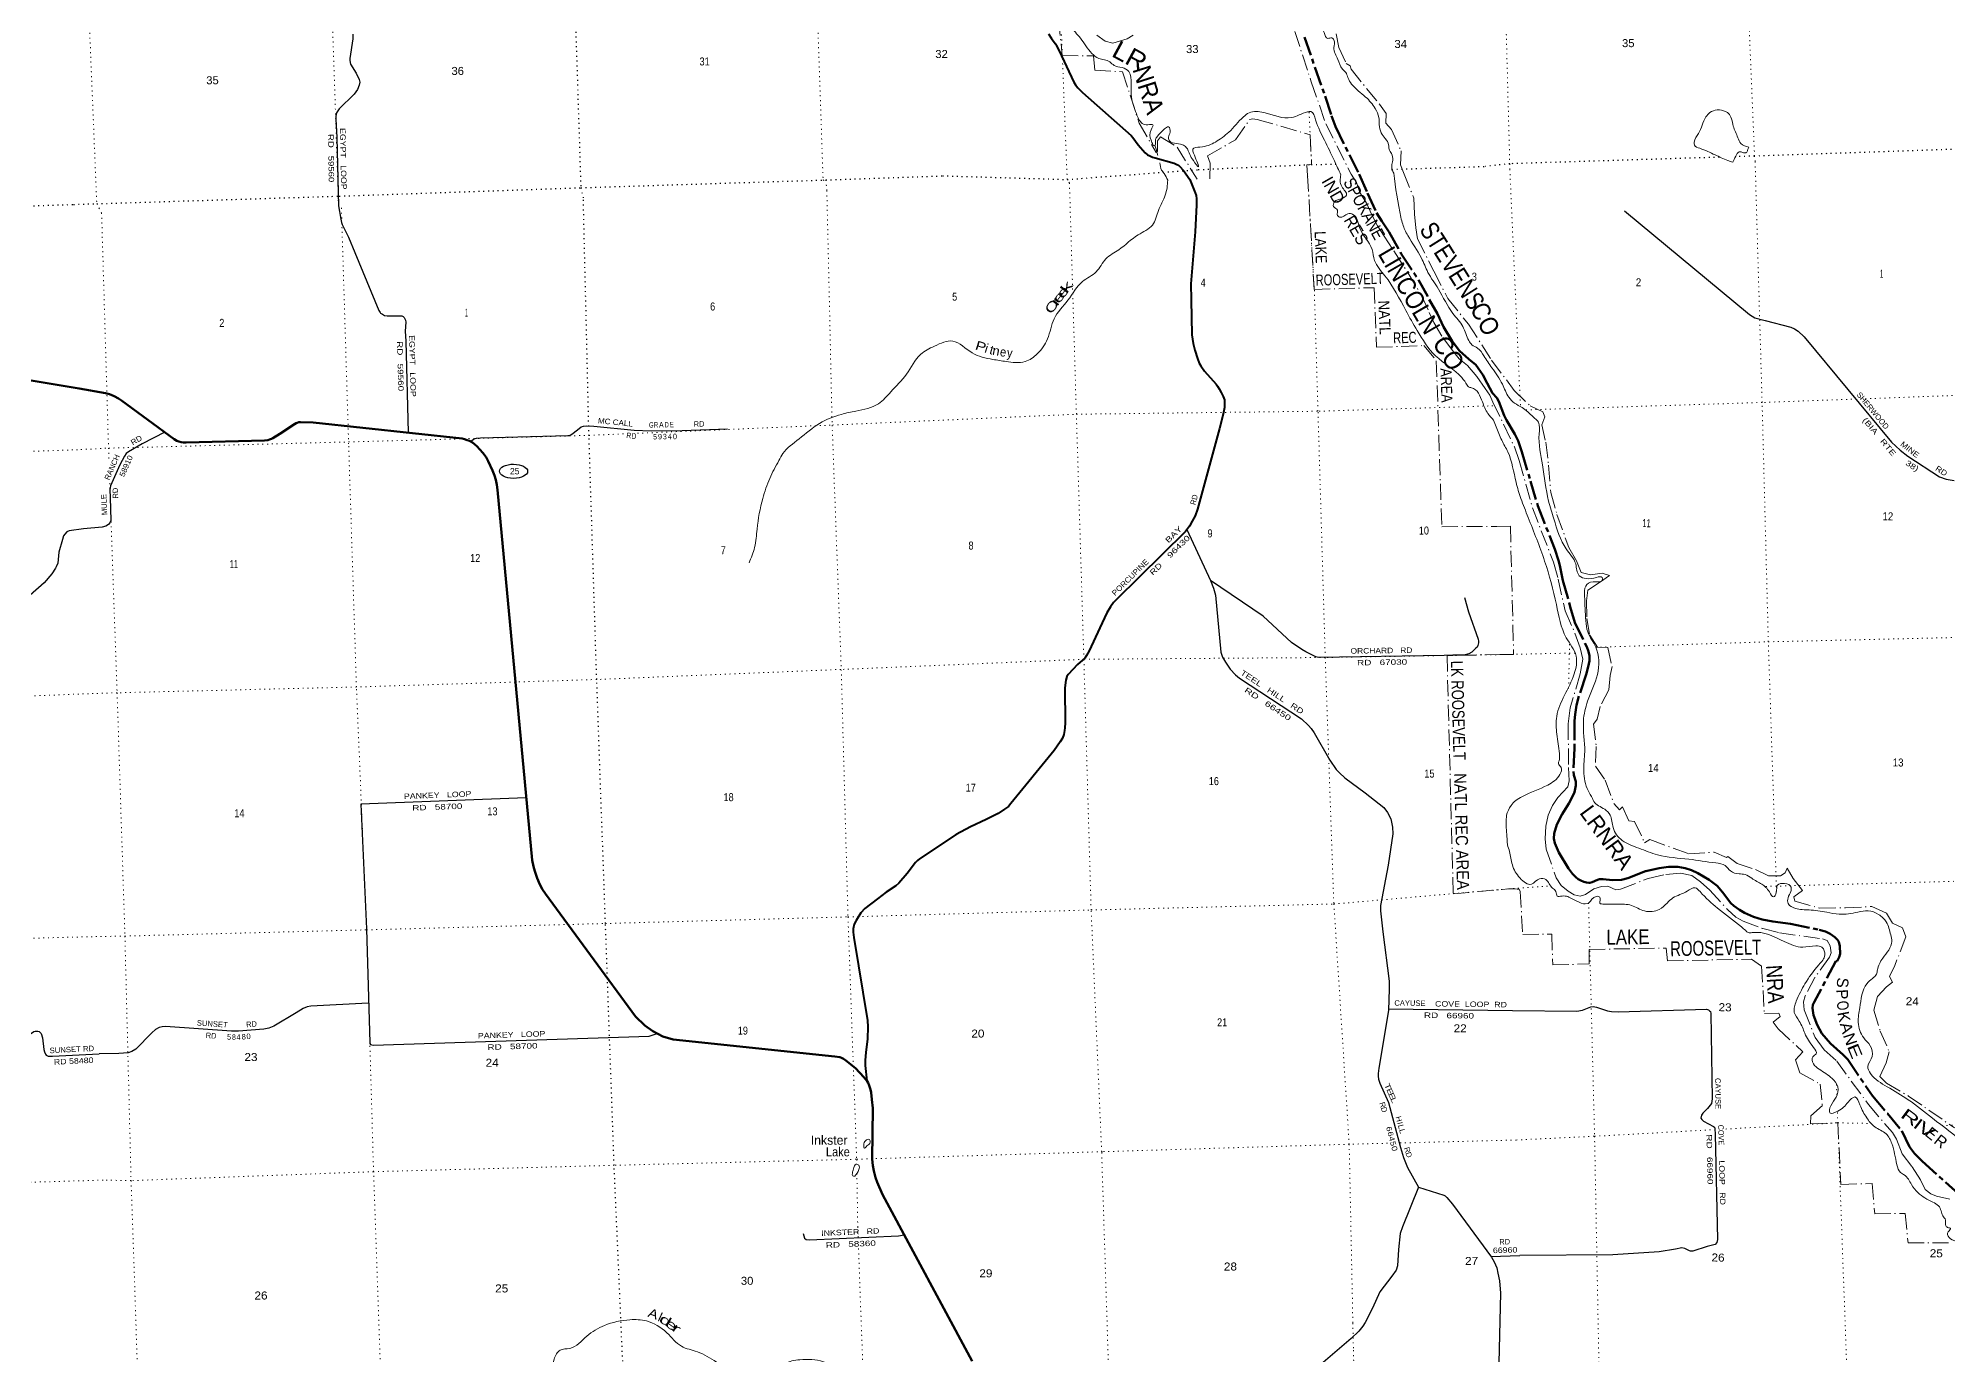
# Model space of a CAD drawing. Header units: feet. Extents: x 493183 to 745759, y 5472 to 195788.
# Drawn here: x 678688 to 720451, y 122978 to 151779 of the extents above; entities that cross this region are included whole.
import ezdxf
from ezdxf.enums import TextEntityAlignment as Align

# ---------------------------------------------------------------- set-up
doc = ezdxf.new("R2010")
doc.units = ezdxf.units.FT
doc.header["$LTSCALE"] = 70
for name, pattern in [('DOT_DASHED', [7.7, 5, -1.2, 0.3, -1.2]), ('DOTTED', [1.5, 0.3, -1.2]), ('LONG_DASH_SHORT_DASH', [9.9, 6, -1.2, 1.5, -1.2])]:
    doc.linetypes.add(name, pattern=pattern)
for name, color, linetype, lineweight in [('11', 7, 'LONG_DASH_SHORT_DASH', 60), ('17', 7, 'Continuous', 25), ('23', 7, 'Continuous', 70), ('26', 7, 'Continuous', 40), ('27', 7, 'Continuous', 13), ('29', 7, 'Continuous', 25), ('39', 7, 'Continuous', 13), ('44', 7, 'DOT_DASHED', 13), ('6', 7, 'DOTTED', 25), ('7', 7, 'DOTTED', 13)]:
    doc.layers.add(name, color=color, linetype=linetype, lineweight=lineweight)
for name, color, linetype in [('12', 7, 'Continuous'), ('30', 7, 'Continuous'), ('41', 7, 'Continuous')]:
    doc.layers.add(name, color=color, linetype=linetype)

msp = doc.modelspace()

# ---------------------------------------------------------------- linework, layer by layer
at = {"layer": '11'}
for points in [[(706378.69, 151802.24), (706833.87, 150512.51), (706971.5, 150080.29), (707056.75, 149843.85), (707574.61, 148806.87)], [(707574.61, 148806.87), (707757.85, 148389.71), (707955.74, 147956.86), (708070.57, 147777.28), (708233.77, 147536.83), (708497.47, 147063.88), (708873.21, 146493.93), (709111.41, 146060.44), (709293.01, 145752.06), (709421.56, 145464.06), (709611.49, 145147.9), (709773.61, 144939.68), (709979.04, 144761.16), (710132.27, 144637.33), (710284.81, 144414.67), (710375.62, 144230.24), (710496.5, 144017.09)], [(710496.5, 144017.09), (710586.39, 143912.04), (710630.91, 143832.79), (710747.43, 143527.69), (710798.54, 143425.98), (710982.18, 143120.17), (711054.38, 142971.52), (711137.88, 142729.73), (711322.29, 142089.58), (711485.83, 141547.6), (711854.34, 140603.86), (711936.34, 140356.75), (711965.05, 140242.57), (712027.72, 139918.07), (712194.04, 139343.7), (712295.56, 138999.99), (712556.12, 138462.26), (712594.66, 138361.71), (712614.9, 138267.25), (712611.24, 138156.65), (712586.04, 138027.85), (712539.26, 137858.27), (712383.95, 137389.2), (712329.55, 137190.41), (712297.55, 136983.8), (712289.08, 136845.82), (712290, 136240.13), (712262.78, 135741.59), (712269.09, 135659.2), (712313.35, 135519.19), (712314.58, 135429.98), (712284.35, 135289.48), (712237.59, 135173.42), (712162, 135037.03), (712014.81, 134807.15), (711901.65, 134578.62), (711839.31, 134378.67), (711835.35, 134271.32), (711853.13, 134168.67), (711940.73, 133966.91), (712157.2, 133615.88), (712245.2, 133499.97), (712316.63, 133427.02), (712368.02, 133386.47), (712424.2, 133352.87), (712488.59, 133325.84), (712547.67, 133310.6), (712597.7, 133304.44), (712621.84, 133305.53), (712670.86, 133318.44), (712789.16, 133371.43), (712834.25, 133384.57), (712916.45, 133383.65), (713119.69, 133362.07), (713317.11, 133371.14), (713450.54, 133402.98), (713848.49, 133558.6), (714140.44, 133626.47), (714340.7, 133651.08), (714542.97, 133650.17), (714707.62, 133620.79), (714843.38, 133576.36), (714982.16, 133515.56), (715232.87, 133369.24), (715407.15, 133234.12), (715525.96, 133096.28), (715703.43, 132859.35), (715771.9, 132796.43), (715896.53, 132711.66), (716007.15, 132647.74), (716204.21, 132558.01), (716390.41, 132500.17), (716621.26, 132458.51), (717013.06, 132402.99)], [(717013.06, 132402.99), (717635.25, 132275.47), (717774.01, 132235.12), (717880, 132187.24), (717983.6, 132117.83), (718041.48, 132059.14), (718067.21, 132010.14), (718091.09, 131915.17), (718096.03, 131752.42), (718077.5, 131678.35), (718031.06, 131586.87), (718000.55, 131591.22), (717526.92, 130690.53), (717500.71, 130632.53), (717489.71, 130559.19), (717514.24, 130410.04), (717594.2, 130198.9), (717695.28, 130010.04), (717885.79, 129789.25), (718165.11, 129538.94), (718260.78, 129437.62), (718802.18, 128642.14), (719131.57, 128253.6), (719445.99, 127875.57), (719609.36, 127526.51), (719721.31, 127384.18), (719886.56, 127213.21), (720685.88, 126499.33)]]:
    msp.add_lwpolyline(points, dxfattribs=at)
at = {"layer": '17'}
msp.add_ellipse((689083.04, 142305.67), major_axis=(309.24, -1), ratio=0.500121, dxfattribs=at)
at = {"layer": '23'}
for points in [[(675686.33, 147824.28), (676152.68, 146413.41), (676188.77, 146294.39), (676204.26, 146211.43), (676249.88, 145894.22), (676309.09, 145591.62), (676325.2, 145504.2), (676351.09, 145430.46), (676371.01, 145384.63), (676424.62, 145293.03), (676899.87, 144577.33), (676955.57, 144506.76), (677013.33, 144456.93), (677049.18, 144433.02), (677083.04, 144417.08), (677134.82, 144399.14), (677178.72, 144391.45), (677447.36, 144378.73), (677915.58, 144367.01), (678119.48, 144360.08), (678171.49, 144354.3), (678229.25, 144344.34), (679583.08, 144114.91)], [(679583.08, 144114.91), (680160.46, 144012.84), (680246.64, 143990.54), (680348.16, 143951.47), (680445.78, 143896.77), (680510.21, 143855.38), (681664.78, 143007.49), (681721.64, 142973.73), (681761.11, 142958.35), (681811.45, 142942.48), (681858.31, 142932.71), (681923.15, 142931.61), (683637.63, 142981.99), (683706.2, 142988.39), (683749.15, 143000.11), (683788.19, 143013.78), (683821.24, 143032.61), (683973.25, 143124.5), (684290.52, 143332.93), (684328.99, 143355.65), (684352.42, 143365.42), (684386.59, 143376.17), (684427.86, 143381.98), (684697.99, 143371.29), (687957.01, 143020.35), (688012.08, 143008.9), (688068.7, 142989.37), (688123.37, 142967.88), (688183.89, 142936.62), (688232.7, 142901.46), (688280.74, 142857.97), (688414.6, 142711.29), (688482.6, 142614.29), (688531.7, 142523.72), (688623.2, 142319.14), (688665.15, 142210.89), (688694.43, 142117.12), (688717.86, 142007.73), (688734.03, 141899.46), (689490.48, 133798.86), (689520.28, 133660.31), (689551.52, 133558.73), (689598.37, 133402.45), (689660.85, 133265.7), (689719.42, 133160.21), (689785.27, 133060.8), (691748.94, 130379.29), (691957.13, 130178.69), (692128.47, 130055.47), (692345.81, 129941.89), (692573.6, 129877.07), (696109.19, 129503.56), (696217.53, 129486.55), (696257.71, 129477.94), (696297.89, 129454.96), (696351.81, 129417.06), (696562.87, 129250.83), (696744.77, 129053.37), (696812.28, 128969.89), (696814.91, 128965.37)], [(696814.91, 128965.37), (696837.43, 128926.58), (696859.73, 128869.76), (696889.09, 128782.99), (696903.04, 128720), (696920.48, 128561.29), (696938.8, 128376.4), (696930.06, 127260.99), (696943.09, 127119.9), (696962.62, 127006.6), (696997.76, 126858.13), (697035.76, 126754.43), (697155.52, 126488.3), (699115.63, 122836.75)]]:
    msp.add_lwpolyline(points, dxfattribs=at)
at = {"layer": '26'}
for points in [[(700786.31, 151877.8), (700849.34, 151769.53), (700862.49, 151751.53), (700934.92, 151652.13), (700947.59, 151629.2), (701015.85, 151502.26), (701336.54, 150819.03), (701376.06, 150755.07), (701422.85, 150691.9), (701528.04, 150592.06), (702587.4, 149650.44), (702627.47, 149608.88), (702747.3, 149443.39), (702897.62, 149272.24), (702951.1, 149229.88), (702996.65, 149203.49), (703054.18, 149179.5), (703113.97, 149158.33), (703534.82, 149041.58), (703591.22, 149019.09), (703628.32, 148998.4), (703649.89, 148979.21), (703731.77, 148887.87), (703877.34, 148686.27)], [(703877.34, 148686.27), (703993.48, 148397.81), (704013.57, 148334.63), (704020.74, 148267.15), (704019.14, 148135.04), (703991.84, 147539.97), (703893.85, 146403.3), (703899.46, 146052.77), (703919.98, 145293.48), (703944.69, 145101.16), (703979.61, 144956.21), (704039.4, 144770.92), (704079.58, 144670.42), (704117.85, 144610.56), (704197.24, 144495.25), (704448.31, 144212.62), (704478.49, 144170.75), (704515.8, 144110.44), (704561.72, 144027.17), (704604.77, 143941.02), (704630.6, 143869.22), (704633.47, 143808.92), (704630.6, 143702.67), (704605.37, 143557.03), (704525.7, 143242.96), (704045.15, 141477.36), (703990.62, 141330.69), (703928.25, 141210.85), (703864.34, 141106.7), (703776.17, 140989.94), (702262.94, 139492.83), (702204.93, 139434.62), (702142.4, 139343.5), (702055.03, 139205.69), (701903.22, 138879.98), (701674.61, 138375.75), (701610.68, 138273.15), (701577.03, 138220.68), (701419.88, 138075.58), (701215.43, 137858.85), (701186.73, 137818.65), (701159.76, 137735.46), (701139.32, 137565.74), (701149.43, 136799.21), (701138.12, 136695.15), (701132.21, 136638.4), (701114.99, 136546.51), (701086.29, 136466.1), (701040.37, 136385.69), (700909.57, 136198.51), (699961.36, 135035.47), (699906.76, 134975.72), (699823.54, 134915.41), (699682.41, 134821.9), (699419.75, 134691.3), (699077.29, 134530.77), (698761.18, 134360.73), (697958.1, 133829.92), (697915.06, 133792.59), (697875.46, 133747.17), (697691.65, 133505.41), (697511.2, 133293.96), (697444.4, 133235.49), (697233.86, 133098.56), (697042.61, 132954.07), (696765.02, 132737.82), (696681, 132643.93), (696573.6, 132475.75), (696531.77, 132396.97), (696514.55, 132299.33), (696514.55, 132224.67), (696525.28, 132107.94), (696824.51, 130289.18), (696833.28, 130151.76), (696820.84, 129891.53), (696791.17, 129590.63), (696772.85, 129421.94), (696775.27, 129304.13), (696812.28, 128969.89)]]:
    msp.add_lwpolyline(points, dxfattribs=at)
at = {"layer": '29'}
for p, q in [((708220.99, 130544.77), (710930.39, 130508.42)), ((710457.94, 125130.65), (711093.64, 125148.57))]:
    msp.add_line(p, q, dxfattribs=at)
for points in [[(685570.36, 151866.09), (685571.3, 151768.37), (685501.92, 151331.95), (685501.92, 151288.58), (685519.53, 151211.88), (685639.86, 151015.34), (685707.23, 150873.13), (685720.92, 150818.35), (685705.97, 150750.71), (685670.73, 150658.57), (685595.31, 150553.92), (685269.47, 150230.14), (685214.49, 150142.69), (685196.24, 150074.21), (685199.67, 150010.24), (685221.37, 149603.39), (685252.84, 148114.3)], [(685252.84, 148114.3), (685307.44, 147822.13), (685321.14, 147744.53), (685335.19, 147704.19), (685475.03, 147423.35), (685612.12, 147088.08), (686140.6, 145819.07), (686165.19, 145780.27), (686176.6, 145766.57), (686215.38, 145739.18), (686258.72, 145716.35), (686320.88, 145706.19), (686637.75, 145707), (686667.07, 145693.52), (686694.43, 145669.55), (686722.79, 145610.19), (686728.66, 145567.98), (686716.28, 145372.48), (686727.56, 145151.27), (686778.68, 143155.21)], [(713378.12, 148001.59), (716116.17, 145732.98), (716232.68, 145662.84), (716457.13, 145600.97), (717016.39, 145455.62), (717098.93, 145422.54), (717176.12, 145371.04), (717310.78, 145244.87), (719222.29, 142939.4), (719406.07, 142766.34), (719579.46, 142639.21), (720272.32, 142187.04), (720416.09, 142135.4), (720589.66, 142101.21)], [(688147.22, 142963.04), (688199.64, 143004.02), (688225.16, 143016.98), (688270.79, 143028.39), (688360.32, 143037.7), (690268.6, 143084.98), (690310.22, 143088.89), (690337.6, 143102.59), (690386.44, 143137.86), (690515.2, 143241.3), (690565.72, 143276.07), (690616.89, 143293.83), (690686.63, 143301.18), (690842.93, 143294.69), (691720.99, 143206.96), (692091.81, 143190.54), (692772.88, 143198.74), (693765.76, 143231.58)], [(681460.3, 143157.66), (680959.21, 142908.19), (680660.59, 142732.62), (680612.65, 142691.75), (680572.09, 142634.07), (680469.53, 142446.63), (680265.91, 141984.12), (680254.46, 141897.91), (680259.47, 141732.57), (680277, 141229.02), (680251.96, 141176.41), (680231.92, 141148.86), (680206.59, 141125.83), (680170.09, 141103), (680088.02, 141079.43), (679676.03, 141044.47)], [(679676.03, 141044.47), (679364.12, 140999.44), (679315.35, 140977.92), (679269.72, 140932.27), (679242.35, 140891.18), (679215.79, 140810.69), (679140.42, 140536.87), (679114.6, 140293.13), (679080.44, 140217.03), (679068.98, 140183.56), (678986.86, 140060.3), (678815.3, 139868.45), (677648.01, 138836.65)], [(703806.24, 141029.76), (704326.29, 139916.62), (704394.65, 139750.5), (704434.75, 139596.84), (704555.06, 138347.19), (704586.27, 138239.35), (704653.03, 138129.86), (704755.09, 137979.12), (704875.49, 137854.83), (704960.4, 137782.81), (706315.13, 136891.39), (706470.58, 136746.47), (706529.89, 136680.26), (706592.91, 136581.31), (706935.93, 135986.76), (707077.39, 135785.44), (707145.83, 135707.83), (707261.96, 135599.2), (707709.77, 135268.64), (708114.93, 134949.23), (708199.77, 134842.69), (708268.21, 134705.72), (708309.27, 134523.11), (708314.2, 134373.72), (708213.33, 133687.03), (708040.09, 132806.51), (708041, 132692.78), (708098.27, 132232.98), (708230.68, 131154.72), (708236.28, 130987.19), (708215.56, 130512.16), (708005.17, 129249.32), (707994.46, 129129.07), (707994.46, 129074.29), (708003.59, 129005.81), (708031.11, 128919.71), (708216.73, 128494.89), (708477.99, 127516.05), (708547.86, 127292.08), (708637.78, 127072.36), (708877.95, 126646.91)], [(709883.65, 139543.48), (709969.78, 139229.26), (710177.6, 138633.79), (710189.01, 138588.61), (710186.73, 138554.37), (710182.17, 138524.69), (710174.35, 138493.19), (710156.82, 138458.12), (710124.26, 138425.55), (710044.13, 138350.39), (709974, 138310.31), (709866.32, 138282.75), (709625.9, 138280.24), (709436.81, 138272.73), (706689.52, 138235.15), (706626.91, 138247.68), (706496.68, 138312.82), (706414.04, 138355.41), (706319.68, 138409.49), (706100.12, 138561.78), (705479.04, 139136.23), (704327.14, 139914.8)], [(689362.99, 135164.08), (685743.28, 135025.42), (685870.25, 132299.75), (685939.14, 129803.22), (685937.08, 129787.63), (685955.33, 129764.8), (686015.01, 129752.51), (692051.47, 129947.4), (692203.36, 130001.61)], [(685906.52, 130672.87), (684646.58, 130606.76), (684568.33, 130593.43), (684484.4, 130550.91), (684329.09, 130460.98), (683843.55, 130166.62), (683728.83, 130123.19), (683618.98, 130103.38), (683067.27, 130059.27), (682911.6, 130057.89), (681470.4, 130157.43), (681397.4, 130152.87), (681333.28, 130140.55), (681255.97, 130098.08), (681169.28, 130020.47), (680822.53, 129664.37), (680735.84, 129614.15), (680653.72, 129586.76), (680452.97, 129568.5), (680023.64, 129561.05)], [(710930.39, 130508.42), (712340.78, 130497.63), (712460.91, 130516.15), (712641.02, 130589.1), (712694.57, 130599.62), (712769.67, 130584.81), (713005.52, 130505.42), (713095.58, 130486.11), (713244.63, 130477.95), (715175.41, 130539.75), (715214.03, 130525.81), (715241.9, 130506.5), (715259.06, 130485.04), (715271.68, 130445.43), (715297.66, 128578.74), (715282.58, 128474.46), (715193.14, 128365.43), (715096.11, 128261.2), (715066.09, 128222.58), (715052.08, 128157.28), (715070.38, 128123.88), (715108.97, 128089.55), (715328.92, 127975.83), (715351.37, 127955.46), (715357.7, 127922.2), (715361.52, 127802.42), (715414.71, 125499.6), (715400.59, 125435.52), (715365.58, 125390.55), (715190.4, 125345.67), (714873.13, 125246.71), (714825.95, 125242.42), (714803.95, 125252.13), (714696.48, 125307.16), (714637.27, 125315.37), (714493.8, 125289.09), (714135.86, 125231.15), (713123.11, 125169), (711093.64, 125148.57)], [(678006.47, 129996.67), (678409.64, 129945.12), (678427.97, 129944.77), (678450.78, 129953.9), (678594.61, 130048), (678621.87, 130058.9), (678651.53, 130061.19), (678678.9, 130058.9), (678705.54, 130052.47), (678733.65, 130031.51), (678754.18, 130004.12), (678784.01, 129913.1), (678813.08, 129659.73), (678824.9, 129606.94), (678844.16, 129555.59), (678863.68, 129533.9), (678909.3, 129513.35), (679000.89, 129508.67), (680023.64, 129561.05)], [(708877.95, 126646.91), (708521.45, 125779.21), (708474.01, 125631.55), (708437.84, 125282.48), (708416.07, 124921.63), (708384.57, 124827.33), (708290.17, 124697.45), (708027.77, 124355.56), (707868.58, 124001.82), (707709.33, 123685.98), (707659.12, 123606.09), (707567.87, 123496.52), (707403.88, 123337.46), (706737.08, 122769.4)], [(708877.95, 126646.91), (709427.06, 126471.55), (709454.46, 126453.75), (709495.53, 126421.79), (709617.45, 126272.32), (710472.38, 125111.03), (710531.21, 125011.08), (710584.86, 124877.91), (710613.34, 124764.55), (710643.91, 124599.34), (710670.44, 124330.13), (710576.84, 120354.36)], [(695421.02, 125633.32), (695449.9, 125530.39), (695482.61, 125503.79), (695557.49, 125495.34), (697501.28, 125577.61), (697629.57, 125605.18)]]:
    msp.add_lwpolyline(points, dxfattribs=at)
at = {"layer": '39'}
for points in [[(695078.96, 160947.88), (695173.47, 161233.41), (695264.97, 161419.53), (695433.59, 161516.98), (695621.88, 161419.27), (695753.15, 161128.31), (695746.19, 160664.08), (695789.04, 160362.62), (695840.52, 160041.22), (695860.13, 159848.07), (695910.99, 159619.47), (696071.67, 159216.34), (696132.04, 159078.78), (696307.89, 158922.22), (696397.33, 158825.82), (696422.63, 158574.32), (696435.85, 158393.1), (696443.42, 158309.32), (696463.97, 158184.04), (696453.08, 158174.01), (696511.04, 158058.03), (696616.36, 157788.75), (696656.87, 157640.57), (696739.52, 157499.59), (696833.18, 157467.87), (696962.8, 157306), (697043.59, 157017.69), (697006.1, 156917.79), (696940.35, 156819.14), (697066.82, 156838.76), (697241.32, 156942.43), (697363.07, 156915.51), (697565.3, 156894.85), (697696.38, 156894.42), (697908.05, 156896.22), (697989.32, 156803.63), (697977.23, 156732.68), (698075.2, 156690.99), (698225.08, 156525.63), (698207.4, 156438.39), (698229.09, 156313.9), (698098.97, 156138.82), (698067.46, 155970.49), (698284.47, 155855.41), (698563.71, 155750.11), (698745.15, 155680.46), (698781.46, 155538.21), (698833.72, 155402.45), (698992.52, 155207.08), (699208.84, 155116.19), (699399.32, 155012.48), (699470.06, 154935.74), (699526.81, 154854.58), (699585.99, 154829.98), (699683.15, 154745.9), (699796.42, 154591.65), (699911.89, 154502.02), (700232.97, 154272.78), (700465.34, 154043.12), (700573.03, 153943.18), (700643.08, 153890.64), (700720.61, 153717.24), (700765.95, 153611.56), (700801.59, 153634.73), (700849.32, 153658.24), (700906.63, 153486.3), (700874.32, 153346.2), (700845.56, 153081.11), (700849.4, 152946.03), (700943.62, 152752.92), (700994.66, 152588.88), (701036.37, 152398.36), (701079.08, 152314.8), (701135.19, 152185.2), (701254.45, 152033.13), (701479.39, 151781.07), (701730.91, 151445), (701881.26, 151334.13), (702123.27, 151262.11), (702220.31, 151182.06), (702390.94, 151138.33), (702540.66, 151049.65), (702588.52, 150784.64), (702598.85, 150492.38), (702705.99, 150128.12), (702835.03, 149915.79), (702954.88, 149884.79), (703067.77, 149885.88), (703026.54, 149775.8), (703024.95, 149547.77), (703066.1, 149448.02)], [(706737.03, 155722.88), (706819.04, 155533.47), (706788.97, 155385.36), (706778.94, 155241.83), (706790.72, 155111.01), (706749.84, 154988.83), (706695.94, 154898.58), (706729.41, 154643.26), (706674.7, 154440), (706529.26, 154165.64), (706442.94, 153939.31), (706286.8, 153828.08), (706179.19, 153712.13), (706012.06, 153562.27), (705781.21, 153525.65), (705591.92, 153445.79), (705361.31, 153401.11), (705333.61, 153382.19), (705518.15, 153203.66), (705732.06, 153126.83), (706166.31, 152888.6), (706250, 152711.34), (706387.68, 152620.3), (706530.42, 152351.86), (706809.33, 151903.56), (706893.65, 151774.74), (706980.12, 151783.17), (707025.7, 151740.04), (707024.42, 151572.54), (707112.4, 151314.7), (707211.16, 151103.55), (707283.86, 151028.88), (707331.4, 150917.21), (707412.09, 150774.16), (707718.54, 150492.06), (707929.38, 150239.61), (708007.47, 150046.06), (708017.99, 149888.98), (708059.47, 149706.52), (708147.7, 149581.84), (708222.18, 149444.67), (708230.8, 149354.12), (708284.04, 149254.71), (708310.33, 149110.16), (708289.82, 148980.47), (708293.9, 148907.95), (708332.8, 148827.33)], [(703066.1, 149448.02), (703103.11, 149422.81), (703123.45, 149558.55), (703163.7, 149632.29), (703320.42, 149793.97), (703407.87, 149838.75), (703443.31, 149726.74), (703406.23, 149612.74), (703413.99, 149552.42), (703711.37, 149447.62), (703793.62, 149391.38), (703874.72, 149234.22), (703951.03, 149103.16), (704063.79, 148967.05), (704024.08, 149087.01), (703956.58, 149262.7), (703939.95, 149351.02), (704095.96, 149395.66), (704435.56, 149507.91), (704725.9, 149721.69), (705045.03, 150057.33), (705171.52, 150147.56), (705490.03, 150150.28), (706096.03, 150041.87), (706449.38, 150166.6), (706521.8, 150172.63), (706625.63, 149995.92), (706817.91, 149545.23), (707034.25, 149099.25), (707175.65, 148790.31)], [(716097.01, 149396.15), (715927.07, 149473.27), (715860.25, 149602.21), (715758.97, 149857.12), (715648.69, 150139.98), (715591.01, 150176.41), (715408.46, 150208.73), (715249.07, 150151.02), (715161.53, 150055.33), (714998.16, 149694.85), (714901.57, 149508.07), (714907.82, 149441.69), (715025.12, 149370.91), (715360.64, 149226.61), (715637.01, 149104.31), (715746.51, 149063.69)], [(703117.02, 149419.7), (703165.32, 149240.9), (703173.61, 149209.95)], [(715746.51, 149063.69), (715813.23, 149199.16), (715890.77, 149292.51), (715933.2, 149289.87), (716026.66, 149268.74), (716042.57, 149275.32), (716073.05, 149328.78), (716097.01, 149396.15)], [(703215.58, 149049.39), (703257.09, 148895.37), (703312.63, 148815.64), (703392.42, 148673.47)], [(707175.65, 148790.31), (707195.69, 148534.77), (707300.27, 148344.71), (707205.51, 148275.5), (707036.44, 148198.14), (707017.11, 148096.81), (707103.95, 148016.65), (707096.75, 147913.66), (707150.49, 147864.8), (707331.74, 147938.48), (707440.88, 147925.46), (707585.95, 147635.33), (707859.08, 147159.39), (707914.47, 146916.3), (708142.11, 146580.15), (708595.68, 145823.95), (708846.13, 145383.01), (709246.84, 144831.82), (709822.8, 144353.3), (709940.18, 144189.36), (709965.34, 144153.8), (710034.45, 144131.58), (710272.72, 143821.93), (710392.52, 143571.39), (710516.59, 143426.31)], [(708332.71, 148827.89), (708490.17, 147860.59), (708528.55, 147712.53), (708640.23, 147463.78), (708940.03, 146970.46), (709081.75, 146656.05), (709309.46, 146291.68), (709628.56, 145756.58), (709844.02, 145470.47), (709973.43, 145163.77), (710044.45, 145073.08), (710165.4, 144997.92), (710305.03, 144830.58), (710480.27, 144566.25)], [(703392.69, 148675.07), (703337.9, 148346.87), (703186.15, 148010), (703058.04, 147691.95), (702741.72, 147477.37), (702321.7, 147153.03), (702037.25, 146951.45), (701827.56, 146669.37), (701527.29, 146457.27), (701208.31, 146049.13), (700905.38, 145643.47), (700762.63, 145200.04), (700536.01, 144875.15), (700272.8, 144706.42), (699853.8, 144706.6), (699566.47, 144752.84), (699113.29, 144895.14), (698689.12, 145153.14), (698287.3, 145042.96), (697988.09, 144865.15), (697675.99, 144426.98), (697336.15, 144044.45), (697063.45, 143782.74), (696570.33, 143623.6), (696254.11, 143550.11), (695778.16, 143353.17), (695326.39, 143011.79), (694971.51, 142692.23), (694888.27, 142541.82)], [(710480.25, 144566.28), (710709.77, 144207.88), (710849.68, 143923.92), (710974.59, 143796.74), (711140.83, 143701.07), (711381.03, 143496.81), (711497.63, 143377.44), (711511.64, 143123.86), (711587.43, 142442.79), (711719.05, 141652.56), (711834.06, 141263), (712106.6, 140606.15), (712312.33, 140279.87), (712391.02, 140020.22), (712542.16, 139956.34), (712766.96, 139985.46), (712890.09, 139979.18), (712901.68, 139931.15), (712691.41, 139888.38), (712531.11, 139794.72), (712505.78, 139574.2), (712532.73, 139036.77), (712576.75, 138790.17), (712750.39, 138458.86), (712787.29, 137861.26), (712571.88, 137276.03), (712482.66, 136843.88), (712509.88, 136169.37), (712488.87, 135747.39), (712584.95, 135318.94), (712677.09, 135144.38), (712707.24, 135082.81), (712946.41, 134910.78), (713065.22, 134785.42), (713130.26, 134511.24), (713332.59, 134229.21), (713692.57, 134060.9), (714104.27, 133914.35), (714784.43, 133818.42), (715375.43, 133737.88), (715582.82, 133679.77), (715699.37, 133562.41), (715886.75, 133499.65), (716016.17, 133485.51), (716161.9, 133401.3), (716383.58, 133273.08), (716548.14, 133102.77), (716642.22, 132994.79), (716697.64, 133091.25), (716728.88, 133251.48), (716880.83, 133290.44), (717024.48, 133208.19), (717015.37, 133113.16), (716957.19, 132976.29), (716961.24, 132847.4), (717117.67, 132743.36), (717416.98, 132710.27), (717803.5, 132659.71), (718072.92, 132615.61), (718486.6, 132662.65), (718707.38, 132691.64), (718935.66, 132609.98), (719103.99, 132447.86), (719201.56, 132164.6), (719226.18, 132022.23), (719028.1, 131655.26), (718911.24, 131397.64), (718891.88, 131308.34), (718802.23, 131210.82), (718682.89, 131096.26), (718524.1, 130569.22), (718491.75, 130251.72), (718611.16, 129914.71), (718753.76, 129737.67), (718795.32, 129505.1), (718701.29, 129290.53), (718760.71, 129131.08), (719126.49, 128842), (719584.84, 128557.78), (720117.5, 128152.89), (720818.18, 127595.94), (721065.16, 127432.21), (721134.57, 127404.11), (721167.62, 127249.9), (721214.2, 127114.26), (721369.19, 126992.03), (721503.67, 126816.77), (721525.08, 126712.6), (721521.83, 126559.28), (721627.31, 126409.33), (721853.74, 126065.54)], [(710516.59, 143426.31), (710630.71, 143130.94), (710693.66, 142987.73), (710828.78, 142727.81), (711008.83, 142064.07), (711114.58, 141712.53), (711272.76, 141296.07), (711633.3, 140339.54), (711890.85, 139389.91), (712107.08, 138664.79), (712321.19, 138264.18), (712281.04, 137873.86), (711899.08, 136944.81), (711901.28, 136553.78), (711958.79, 136134.22), (711947.86, 135968.57), (711935.54, 135911.74), (711992.62, 135826.82), (711969.17, 135674.9), (711702.44, 135440.88), (711136.02, 135187.52), (710898.15, 134996.73), (710796.13, 134779.89)], [(694888.27, 142541.82), (694685.7, 142149.09), (694534.73, 141711.47), (694408.4, 141040.76), (694355.11, 140640.19), (694233.6, 140302.16)], [(710799.28, 134786.59), (710790.84, 134602.88), (710815, 134220.93), (710818.31, 134137.48)], [(710818.31, 134137.48), (710865.4, 133985.72), (710928.93, 133695.37), (711095.2, 133406.17), (711343.25, 133272.71), (711522.92, 133391.15), (711658.52, 133373.16), (711805.46, 133186.18), (711880.28, 133113.9), (711907.67, 133011.93), (712014.44, 133013.21), (712250.27, 132947.92), (712597.53, 132863.89), (712758.32, 133005.94), (712843.58, 132986.39), (712843.54, 132859.39), (712936.91, 132838.08), (713227.16, 132836.96), (713532.38, 132808.08), (713818.3, 132687.88), (714141.69, 132722.05), (714310.67, 132860.32), (714440.14, 132973.18), (714751.94, 133119.89), (714922.88, 133195.73), (715032.37, 133110.41), (715414.53, 132749.25), (715939.33, 132338.07), (716030.51, 132258.23), (716088.34, 132213.65), (716174.98, 132214.31), (716874.41, 132018.17), (717279.31, 131895.6), (717564.64, 131922.55), (717698.6, 131892.42), (717762.3, 131725.04), (717631.96, 131511.36), (717326.68, 131092.7), (717137.04, 130713.89), (717092.34, 130468.58), (717203.17, 130276.45), (717324.33, 130012.07), (717513.51, 129699.39), (717572.24, 129562.1), (717499.64, 129499.38), (717512.5, 129346.56), (717635.14, 129227.38), (717921.7, 129022.53), (718042.28, 128840.78), (718009.1, 128613.97), (717890.15, 128422.82), (717872.74, 128271.08), (718046.83, 128310.73), (718272.49, 128505.18), (718420.08, 128618.59), (718528.26, 128446.55), (718676.16, 128164.84), (718853.69, 127966.71), (719100.41, 127811.04), (719225.97, 127599.2), (719337.21, 127136.95), (719417.15, 126966.05), (719499.45, 126912.14), (719657.16, 126703.32), (719799.82, 126524.27), (720122.69, 126318.53), (720248.16, 126237.73), (720303.98, 126128.58), (720341.62, 126020.88), (720399.08, 125923.87), (720404.95, 125801.08), (720462.72, 125758.51), (720509.47, 125745.84), (720459.46, 125669.7), (720443.3, 125606.71), (720549.52, 125497.1), (720757.92, 125406.76), (720901.34, 125268.06), (721020.96, 125181.03), (721066.47, 125015.11), (721058.33, 124760.85), (721152.44, 124459.34), (721289.13, 124278.1), (721520.86, 124214.69), (721771.82, 123988.59), (721834.51, 123788.93), (721868.7, 123662.98), (721966.24, 123573.25), (721961.43, 123341.27), (721938.3, 123179.28), (721987.71, 123017.51)], [(696807.93, 127546.38), (696885.19, 127627.92), (696869.42, 127687.94), (696785.33, 127667.45), (696741.91, 127561.44), (696751.8, 127495.22), (696808.82, 127547.19)], [(696544.97, 126884.88), (696637.63, 127032.57), (696635.06, 127125.19), (696575.93, 127149.73), (696518.41, 127043.34), (696494.68, 126954), (696500.38, 126893.71), (696544.97, 126884.88)], [(688945.83, 121000.74), (688998.75, 121284.53), (689072.04, 121328.94), (689274.41, 121584.61), (689461.4, 121813.65), (689472.84, 122053.81), (689559.98, 122251.79), (689631.9, 122489.64), (689887.9, 122700.49), (689971.46, 122882.24), (690100.93, 123079.41), (690315.34, 123119.77), (690684.6, 123386.24), (691072.87, 123621), (691629.4, 123745.66), (691988.69, 123719.61), (692437.01, 123462.29), (692753.51, 123164.94), (693103.3, 123045.91), (693518.58, 122817.88), (693809.9, 122628.65), (694422.49, 122404.22), (694754.14, 122502.34), (695020.36, 122779.98), (695342.12, 122871.77), (695859.02, 122828.03), (696180.14, 122653.75), (696440.33, 122352.79), (696743.28, 122180.02)]]:
    msp.add_spline(points, degree=3, dxfattribs=at)
at = {"layer": '44'}
for points in [[(701004.67, 152188.89), (701083.23, 151397.91), (701764.27, 151393.07), (701797.4, 151079.23), (702403.98, 151042.66), (702763.16, 149922.34), (703140.72, 149276.58), (703169.84, 149309.62), (703166.06, 149535.81), (703228.85, 149617.97), (703596.44, 149395.43), (704034.44, 148695.55)], [(701842.98, 151844.14), (702021.53, 151711.06), (702190.84, 151673.61), (702505.69, 151767.98), (702631.32, 151847.24)], [(706170.25, 151926.96), (706528.84, 150821.03), (706848.89, 149906.87), (707399.61, 148804.61)], [(707073.71, 151877.05), (707130.47, 151577.95), (707291.04, 151225.08), (707382.65, 151177.05), (707398.95, 151098.79), (708024.55, 150334.45), (708166.67, 150134.42), (708160.82, 149920.43), (708281.22, 149778.33), (708493.02, 149317.86), (708477.83, 149010.82), (708545.68, 148837.5)], [(704313.51, 148704.3), (704320.36, 149045.21), (704261.66, 149203.04), (704875.04, 149556), (705182.97, 150001.83), (705245.63, 150018.49), (705349.38, 150002.15), (706507.95, 149667.34), (706536.08, 149014.86), (706433.84, 149010.48), (706449.98, 148771.43)], [(706449.98, 148771.43), (706593.39, 146282.26), (707904.4, 146321.68), (707957.79, 145019.14), (708992.31, 145054.75), (709264.4, 144722), (709385.32, 141091.97), (710588.82, 141099.93)], [(707401.22, 148801.4), (707520.48, 148619.56), (707590.25, 148402.14), (707641.25, 148323.22), (707735, 148171.15), (707861.07, 147897.17), (707977.39, 147673.28), (708121.94, 147448.33), (708332.26, 147124.79), (708627.47, 146673.08), (708937.06, 146153.31), (709110.85, 145778.12), (709206.84, 145559.58), (709407.31, 145229.66), (709618.15, 144950.51), (709765.43, 144763.96), (709949.52, 144621.02), (710151.09, 144377.85), (710331.21, 144113.78), (710432.67, 143972.05), (710502.77, 143818.98)], [(708545.68, 148837.5), (708773.21, 148283.23), (708786.44, 147929.42), (708814.12, 147628.35), (708855.87, 147392.1), (709208.98, 146682.77), (709516.13, 146084.01), (709968.12, 145523.31), (710473.76, 144735.71)], [(710473.76, 144735.71), (710966.97, 144074.03), (711316.79, 143735.03), (711596.84, 143606.49), (711638.89, 143497.5), (711568.59, 143324.21), (711658.57, 142939.71), (711718.44, 142439.61), (711767.79, 141838.68), (711903.42, 141357.37), (712159.95, 140641.35), (712333.26, 140346.23), (712432.63, 140094.66), (712635.6, 140041.69), (712891.7, 140079.04), (713054.58, 140022.62), (712856.18, 139888.91), (712576.98, 139708.1), (712547.24, 139467.95), (712556.67, 139086.58), (712621.99, 138717.26), (712790.07, 138456.11), (713015.52, 138450.16), (713108.72, 138031.62), (713065.23, 137839.2), (713040.12, 137524.89), (712849.78, 137162.44), (712783.15, 136884.81), (712698.53, 136775.29), (712762.14, 136283.36), (712743, 135856.76), (712957.11, 135545.03), (713143.94, 135037.44), (713267.54, 134897.24), (713339.45, 134968.14), (713473.01, 134659.53), (713598.18, 134645.96), (713819.75, 134179.8), (713935.84, 134252.28), (714785.64, 133935.3), (715339.28, 133975.31), (715613.02, 133854.57), (715636.42, 133875.5), (715842.86, 133724.22), (716243.7, 133591.98), (716525.9, 133459.49), (716791.38, 133459), (716893.77, 133520.95), (716934.28, 133626.87), (717067.02, 133398.6), (717275.34, 133136.89), (717083.18, 132997.38), (717106.66, 132901.79)], [(710502.77, 143818.98), (710972.81, 142837.4), (711078.85, 142544.04), (711365.72, 141508.24), (711826.27, 140318.87), (711930.15, 139947.59), (712079.24, 139252.67), (712297.28, 138762.31), (712411.15, 138441.91), (712466.14, 138192.16), (712413.75, 137874.68), (712191.05, 137131.21), (712148.68, 136778.77), (712155.36, 135823.66), (712173.27, 135536.67), (712138.41, 135405.9), (711923.01, 135169.73), (711805.05, 134993.69), (711709.49, 134785.61), (711661.52, 134544.81), (711643.24, 134263.45), (711663.46, 134041.92), (711886.29, 133411.17), (711997.98, 133241.97), (712146.34, 133117.35), (712279.12, 133040.11), (712413.66, 133014.65), (712525.99, 133045.97), (712711.07, 133171.85), (712874.34, 133223.14), (713015.86, 133233.54), (713190.28, 133148.21), (713295.6, 133165.19), (713895.61, 133397.37), (714282.68, 133486.11), (714605.47, 133512.84), (714849.38, 133459.91), (715042.15, 133328.09), (715243.19, 133140.65), (715637.89, 132713.7), (715818.38, 132553.01), (715972.18, 132465.45), (716408.06, 132302.38), (716766.82, 132207.58), (717706.82, 132079.55), (717813.59, 132039.69), (717879, 131926.64), (717897.66, 131772.8), (717861.67, 131673.59), (717545.77, 131231.59), (717331.41, 130829.8), (717296.99, 130699.15), (717311.05, 130523.78), (717549.41, 129921.93), (717744.4, 129648.42), (718021.83, 129402.19), (718718.1, 128451.13), (719239.19, 127840.83), (719329.04, 127698.41), (719452.51, 127372.55), (719669.38, 127090.11), (719853.65, 126806.2), (719952.67, 126596.4), (720081.8, 126501.15), (720206.54, 126449.16), (720498.28, 126381.88)], [(710588.82, 141099.93), (710883.3, 141103.65), (710956.04, 138297.8), (710677.58, 138295.48)], [(710677.58, 138295.48), (709498.48, 138275.25), (709634.37, 133064.13), (710839.76, 133170.51)], [(710839.76, 133170.51), (710988.16, 133172.78), (711032.45, 133166.86), (711078.76, 133160.66), (711100.11, 133115.61), (711153.38, 132169.28), (711790.66, 132182.16), (711809.91, 131506.36), (712608.08, 131528.5), (712608.88, 131847.97), (714289.2, 131874.27), (714319.67, 131595.94), (716157.96, 131631.78), (716378.79, 131482.47), (716439.11, 130446.87), (716758.74, 130450.33), (716787.4, 130379.04), (716628.82, 130256.81), (716740.65, 130108.15), (717279.11, 129609.19), (717120.43, 129432.72), (717212.97, 129146.75), (717656.01, 128901.52), (717706.65, 128435.24), (717453.25, 128207.14), (717449.44, 128030.21), (718044.86, 128052.62), (718113.61, 126704.04), (718794.57, 126726.54), (718854.15, 126063.69), (719519.61, 126069.56), (719580.42, 125428.86), (720519.67, 125426.49)], [(717106.66, 132901.79), (717655.05, 132748.75), (718211.9, 132754.72), (718787.99, 132785.49), (719106.77, 132642.27), (719243.32, 132420.16), (719462.12, 132317.54), (719535.48, 132119.27), (719290.14, 131491.67), (719171.96, 131250.36), (719240.48, 131132.28), (719109.52, 131025.11), (718909.72, 130817.02), (718831.89, 130514.87), (718974.7, 130057.94), (719171.6, 129606.97), (719103.63, 129367.46), (718967.34, 129069.24), (719107.43, 128917.57), (719593.93, 128637.74), (720595.83, 127942.51)]]:
    msp.add_lwpolyline(points, dxfattribs=at)
at = {"layer": '6'}
msp.add_line((708293.07, 148909.92), (710339.61, 148974.25), dxfattribs=at)
for points in [[(689871.67, 169803.49), (690044.55, 164465.65), (690215.63, 159158.05), (690383.88, 153808), (690554.73, 148508.46), (690609.84, 148278.49)], [(741211.78, 150008.27), (737433.37, 149915.76), (732069.59, 149738.98), (726729.38, 149581.13), (721477.32, 149379.79), (716224.6, 149198.59), (715814.01, 149185.83)], [(715452.57, 149174.6), (710870.55, 149032.22), (710339.61, 148974.25)], [(679461.2, 148141.51), (679968.4, 148158.56), (685272.9, 148324.74), (690554.73, 148508.46), (695853.13, 148676.49), (695913.58, 148678.15), (698463.79, 148768.52), (701192.27, 148688.27), (704059.52, 148904.39), (706528.51, 149014.71), (707068.03, 149025.44)], [(692078.01, 102399.14), (692011.57, 105851.21), (691843.24, 111165.21), (691668.59, 116489.12), (691516.81, 121787.47), (691283.4, 127123.81), (691093.6, 132413.02), (690902.45, 137750.56), (690733.73, 143078.66), (690609.84, 148278.49)], [(655894.39, 147358.39), (658887.11, 147446.83), (664067.37, 147652.37), (669446.05, 147829.47), (674700.05, 147996.83), (679461.2, 148141.51)]]:
    msp.add_lwpolyline(points, dxfattribs=at)
at = {"layer": '7'}
for p, q in [((706481.79, 150161.44), (706536.08, 149014.86)), ((695913.58, 148678.15), (695935.66, 148442.99)), ((706433.84, 149010.48), (706449.98, 148771.43)), ((710871.67, 148911.04), (711104.64, 143724.99)), ((712297.38, 138329.7), (710677.58, 138295.48)), ((712177.58, 138523.12), (712156.64, 137535.37)), ((710839.76, 133170.51), (711766.55, 133234.87)), ((718024.27, 128663.33), (718016.14, 128904.61)), ((711013.62, 127677.03), (708422.14, 127611.88)), ((696592.56, 126946.52), (696610.99, 125780.13)), ((696610.99, 125780.13), (696620.74, 125511.26)), ((707439.08, 123670.65), (707452.03, 123078.15))]:
    msp.add_line(p, q, dxfattribs=at)
for points in [[(709808.51, 181013.11), (710025.07, 175706.99), (710199.67, 170364.15), (710404.82, 165012.23), (710555.19, 159670.6), (710731.34, 154281.41), (710870.55, 149032.22), (710871.67, 148911.04)], [(716236.41, 149081.6), (716224.6, 149198.59), (716002.19, 154523.72), (715893.98, 159931.3), (715756.92, 165176.52), (715585.07, 170497.26), (715378.45, 175832.99), (715165.91, 181164.49)], [(685252.84, 148114.3), (685250.18, 148326.6), (685071.83, 153623.45), (684916.13, 158957.7), (684736.48, 164283.23), (684546.38, 169736.07), (684474.24, 171236)], [(679174.74, 170053.01), (679209.49, 169459.55), (679415.66, 164114.35), (679587.16, 158800.94), (679750.87, 153468.92), (679968.4, 148158.56), (680074.2, 147956.81)], [(695419.63, 161515.44), (695483.38, 159325.21), (695671.69, 153993.89), (695853.13, 148676.49)], [(701240.93, 148608.1), (701192.27, 148688.27), (701048.16, 152338.16)], [(706449.98, 148771.43), (706596.77, 146266.91), (706677.16, 143600.73), (706834.93, 138232.01), (707023.57, 132839.98), (707359.46, 127585.16), (707439.08, 123670.65)], [(716700.49, 133098.15), (716701.52, 133224.43), (716525.48, 138575.4), (716389.35, 143810.68), (716236.41, 149081.6)], [(695935.66, 148442.99), (696051.24, 143312.56), (696250.72, 137965.18), (696397.48, 132557.85), (696587.72, 127252.53), (696589.2, 127158.67)], [(702744.79, 102729.89), (702718.9, 106182), (702460.33, 111481.35), (702307.38, 116749.44), (702112.93, 122133.24), (701945.27, 127423.08), (701715.27, 132709.13), (701556.32, 138192.7), (701392.73, 143553.19), (701240.93, 148608.1)], [(680074.2, 147956.81), (680226, 142814), (680235.94, 142517.49)], [(686762.99, 102236.23), (686663.08, 105717.2), (686523.43, 111013.88), (686380.7, 116348.77), (686209.36, 121626.41), (686021.68, 126984.2), (685870.12, 132274.5), (685647.44, 137586.96), (685477.04, 142902.92), (685317.43, 148116.28)], [(734940.5, 144432.73), (732253.22, 144350.79), (726952.05, 144185.13), (721709.84, 144003.14), (716389.35, 143810.68), (711208.44, 143646.81)], [(691793, 143135.74), (696061.19, 143316.88), (701392.73, 143553.19), (706702.82, 143619.6), (710505.37, 143736.79)], [(680753.95, 142824.4), (685477.82, 142947.28), (690731.38, 143090.69), (691512.2, 143123.83)], [(654530.17, 141970.43), (659091.23, 142092.17), (664324.6, 142260.02), (669619.95, 142447.67), (674912.05, 142607), (679623.49, 142780.29)], [(679623.49, 142780.29), (680230.08, 142812.11), (680753.95, 142824.4)], [(680252.24, 142045.33), (680413.57, 137460.24), (680584.13, 132138.23), (680719.2, 126789.02), (680900.17, 121455.22), (681058.17, 116171.24), (681202.39, 110834.29), (681362.78, 105516.03), (681413.42, 102073.52)], [(712751.6, 138454.88), (716525.48, 138575.4), (721862.27, 138697.81), (727142.43, 138891.05), (732442.41, 139030.46), (737784.41, 139243.75), (741562.19, 139397.69)], [(710677.58, 138295.48), (706834.93, 138232.01), (701556.32, 138192.7), (696242.5, 137970.99), (690902.45, 137750.56), (685647.44, 137586.96), (680413.57, 137460.24), (679785.16, 137439.17)], [(679785.16, 137439.17), (675117.94, 137262.94), (669827.19, 137127.83), (664531.51, 136952.27), (659271.94, 136783.72), (655570.1, 136704.85)], [(741737.25, 134096.99), (737954.08, 133967.17), (732635.43, 133716.3), (727335.08, 133524.46), (722055.54, 133375.59), (716445.21, 133223.45)], [(679945.97, 132126.93), (680584.13, 132138.23), (685870.12, 132274.5), (691093.6, 132413.02), (696397.48, 132557.85), (701715.27, 132709.13), (707023.57, 132839.98), (710839.76, 133170.51)], [(712594.3, 132864.59), (712725.52, 127759.39), (712828.2, 122369.87), (712947.35, 117097.78), (713121.6, 111867.71), (713259.88, 106563.95), (713462.86, 103069.86)], [(653508.27, 131317.64), (654163.92, 131340.23), (659443.92, 131499.24), (664735.85, 131664.62), (670031.86, 131828.09), (675333.43, 132009.86), (679945.97, 132126.93)], [(718736.1, 103235.24), (718518.53, 106671.86), (718400.58, 111970.19), (718252.44, 117138.57), (718239, 122766.72), (718045.05, 128046.58), (718036.57, 128298.32)], [(720319.03, 127993.74), (722250.77, 128055.45), (727486.69, 128245.31), (732846.69, 128398.67), (738225.88, 128582.87), (739908.19, 128598.52)], [(711013.62, 127677.03), (712725.52, 127759.39), (715391.57, 127906.36)], [(715595.75, 127917.61), (718044.86, 128052.62), (718778.57, 128038.39)], [(708196.52, 127606.2), (707359.46, 127585.16), (701963.44, 127421.58), (696573.52, 127256.16), (691283.4, 127123.81), (686021.68, 126984.2), (680719.2, 126789.02), (680107.21, 126800.29)], [(680107.21, 126800.29), (675484.96, 126662.32), (670271.34, 126436.52), (664893.2, 126325.3), (659652.68, 126197.59), (658233.26, 126142.02)], [(696628.33, 125301.9), (696749.23, 121966.55), (696959.5, 116593.27), (697143.09, 111309.93), (697343.63, 105996.84), (697417.1, 102564.15)], [(707452.03, 123078.15), (707470.77, 122221.16), (707620.93, 116908.66), (707758.22, 111624), (708032.84, 106327.13), (708158.89, 102899.71)]]:
    msp.add_lwpolyline(points, dxfattribs=at)

# ---------------------------------------------------------------- texts
at = {"layer": '12'}
for s, rotation, width, p in [('STEVENS', 302.166, 0.85, (708881.12, 147594.3)), ('LINCOLN', 300.166, 0.9, (707976.04, 147063.06)), ('CO', 297.554, 0.9, (709991.24, 145867.86)), ('CO', 302.054, 0.95, (709164.2, 145107.42))]:
    msp.add_text(s, height=400, rotation=rotation, dxfattribs=dict(at, width=width)).set_placement(p)
at = {"layer": '17'}
msp.add_text('25', height=140, dxfattribs=at).set_placement((689109.09, 142237.36), align=Align.CENTER)
at = {"layer": '27'}
for s, rotation, width, p in [('RD', 74.774, 0.95, (703993.55, 141560.01)), ('BAY', 44.693, 1.35, (703407.9, 140727.79)), ('96430', 44.693, 1.4, (703446.36, 140396.05)), ('PORCUPINE', 44.693, 1.1, (702240.64, 139572.34)), ('RD', 44.693, 1.3, (703066.74, 140020.64))]:
    msp.add_text(s, height=120, rotation=rotation, dxfattribs=dict(at, width=width)).set_placement(p)
at = {"layer": '30'}
for s, rotation, width, p in [('RD   59560', 270.685, 1.3, (685034.83, 149154.2)), ('EGYPT   LOOP', 271.211, 1.2, (685301.22, 149138.19)), ('G', 357.465, 0.65, (692094.02, 143260.51)), ('R', 0.69, 0.65, (692201.51, 143261.87)), ('A', 0.69, 0.75, (692316.78, 143263.25)), ('D', 0.69, 0.65, (692432.05, 143264.64)), ('E', 0.69, 0.7, (692544.95, 143266)), ('(BIA   RTE   ', 309.663, 1.35, (718964.7, 142952.4)), ('R', 354.294, 0.75, (691599.47, 143028.15)), ('D', 356.465, 0.7, (691715.8, 143017.07)), ('5', 0.69, 0.75, (692178.12, 143001.57)), ('9', 0.69, 0.8, (692286.31, 143002.86)), ('3', 0.69, 0.75, (692393.54, 143004.16)), ('4', 0.69, 0.75, (692501.25, 143005.46)), ('0', 0.69, 0.9, (692614.17, 143006.82)), ('MINE', 321.871, 1.15, (719583.63, 142734.69)), ('38)', 326.871, 1.3, (719638.26, 142373.96)), ('RD', 326.871, 1.15, (720277.9, 142263.81)), ('RD   66450', 326.655, 1.45, (705546.97, 137164.16)), ('RD   66960', 359.231, 1.35, (709540.3, 130340.74)), ('5', 356.049, 0.85, (682858.48, 129872.24)), ('8', 0.508, 0.75, (682969.03, 129868.32)), ('4', 0.508, 0.75, (683068.52, 129869.27)), ('8', 4.571, 0.85, (683187.45, 129876.71)), ('RD 58480', 2.932, 1.2, (679466.7, 129344.74)), ('T', 293.602, 1.35, (708148.99, 128824.76)), ('E', 293.602, 1.2, (708194.96, 128719.56)), ('E', 293.602, 1.2, (708238.08, 128620.86)), ('D', 284.944, 0.9, (708064.86, 128326.01)), ('L', 293.602, 1.35, (708280.08, 128524.75)), ('6', 284.944, 1.2, (708177.72, 127904.23)), ('6', 284.944, 1.2, (708206.96, 127794.68)), ('H', 284.944, 0.85, (708388.23, 128122.81)), ('L', 284.944, 1.1, (708436.49, 127951.66)), ('L', 284.944, 1.1, (708462.22, 127853.74)), ('4', 284.944, 1.1, (708235.36, 127688.32)), ('5', 284.944, 1.1, (708263.14, 127584.25)), ('0', 284.944, 1.25, (708292.25, 127475.16)), ('RD   58360', 2.424, 1.35, (696461.28, 125340.79)), ('66960', 1.615, 1.2, (710770.41, 125209.49)), ('RD', 1.615, 0.85, (710761.16, 125391.98))]:
    msp.add_text(s, height=120, rotation=rotation, dxfattribs=dict(at, width=width)).set_placement(p, align=Align.CENTER)
for s, rotation, width, p in [('RD   59560', 271.467, 1.35, (686534.55, 145151.52)), ('EGYPT   LOOP', 271.467, 1.2, (686799.4, 145281.43)), ('MC CALL', 354.294, 1.1, (690925.17, 143356.82)), ('RD', 1.894, 0.85, (693025.2, 143277.12)), ('RD', 30.453, 1.1, (680756.23, 142870.05)), ('58910', 66.239, 1.1, (680566.62, 142171.66)), ('RD', 92.015, 0.85, (680439.73, 141711.54)), ('ORCHARD   RD', 0.784, 1.15, (707389.14, 138314.73)), ('TEEL   HILL   RD', 326.655, 1.3, (704968.53, 137869.83)), ('RD   67030', 0.946, 1.35, (707531.98, 138057.72)), ('PANKEY   LOOP', 2.194, 1.2, (686687.89, 135134.36)), ('RD   58700', 2.194, 1.35, (686870.87, 134880.83)), ('COVE  LOOP  RD', 359.231, 1.2, (709236.32, 130598.43)), ('RD', 356.049, 0.85, (682348.08, 129909.63)), ('RD', 4.571, 0.85, (683239.98, 130142.9)), ('PANKEY   LOOP', 1.849, 1.2, (688305.08, 129896.88)), ('SUNSET RD', 2.932, 1.05, (678940.02, 129574.63)), ('RD   58700', 1.849, 1.35, (688514.36, 129645.88)), ('COVE', 271.827, 0.95, (715426.62, 128010.21)), ('RD   66960', 271.323, 1.35, (715172.14, 127799.12)), ('LOOP   RD', 271.323, 1.2, (715446.81, 127229.14)), ('INKSTER   RD', 2.424, 1.2, (695813.79, 125577.47))]:
    msp.add_text(s, height=120, rotation=rotation, dxfattribs=dict(at, width=width)).set_placement(p)
for s, rotation, p in [('SHERWOOD', 309.663, (718766.38, 143593.67)), ('0', 4.571, (683293.88, 129885.72)), ('R', 287.602, (708034.28, 128428.91)), ('I', 284.944, (708412.9, 128031.35)), ('R', 287.326, (708573.87, 127443.77)), ('D', 287.326, (708607.64, 127335.53))]:
    msp.add_text(s, height=120, rotation=rotation, dxfattribs=at).set_placement(p, align=Align.CENTER)
for s, rotation, p in [('RANCH', 66.239, (680240.75, 142100.7)), ('MULE', 92.494, (680197.99, 141349.15)), ('CAYUSE', 359.231, (708346.23, 130616.38)), ('SUNSET', 356.049, (682154.69, 130182.25)), ('CAYUSE', 270.797, (715361.88, 129032.83))]:
    msp.add_text(s, height=120, rotation=rotation, dxfattribs=at).set_placement(p)
at = {"layer": '41'}
for s, height, rotation, width, p in [('e', 200, 52.758, 1.75, (701086.77, 146058.3)), ('e', 200, 52.41, 1.75, (701172.79, 146163.9)), ('k', 200, 52.41, 1.95, (701256.29, 146273.11)), ('C', 200, 53.741, 1.5, (700927.99, 145843.38)), ('r', 200, 52.758, 1.9, (701018.53, 145964.45)), ('P', 200, 342.459, 1.3, (699273.86, 144941.78)), ('n', 200, 349.551, 1.05, (699620.89, 144843.97)), ('e', 200, 352.17, 0.9, (699778.71, 144817.17)), ('y', 200, 353.994, 0.9, (699926.11, 144798.36)), ('O', 250, 277.59, 0.8, (718033.06, 130601.55)), ('K', 250, 280.856, 1.05, (718057.33, 130349.43)), ('A', 250, 284.889, 1.1, (718117.57, 130098.97)), ('N', 250, 288.229, 1.1, (718198.73, 129843.05)), ('E', 250, 292.133, 1.45, (718302.64, 129575.78)), ('R', 250, 323.14, 1.65, (719555.43, 128072.36)), ('I', 250, 322.381, 1.5, (719726.97, 127930.43)), ('V', 250, 322.381, 1.65, (719909.83, 127799.26)), ('A', 200, 339.462, 1.2, (692105.61, 123782.6)), ('l', 200, 335.349, 1.05, (692250.16, 123712.96)), ('d', 200, 328.866, 1.7, (692354.99, 123647.24)), ('e', 200, 324.347, 1.65, (692479.02, 123555.83)), ('r', 200, 324.439, 1.85, (692590.81, 123479.06))]:
    msp.add_text(s, height=height, rotation=rotation, dxfattribs=dict(at, width=width)).set_placement(p, align=Align.CENTER)
for s, height, rotation, p in [('i', 200, 342.459, (699400.17, 144900.13)), ('t', 200, 343.768, (699513.47, 144866.52)), ('S', 250, 265.418, (718027.5, 131127.63)), ('P', 250, 272.457, (718018.84, 130857.38)), ('E', 250, 321.543, (720018.96, 127719.49)), ('R', 250, 321.543, (720221.2, 127549.2))]:
    msp.add_text(s, height=height, rotation=rotation, dxfattribs=at).set_placement(p, align=Align.CENTER)
msp.add_text('Inkster', height=200, dxfattribs=at).set_placement((695584.66, 127574.28))
at = {"layer": '41', "width": 0.9}
msp.add_text('Lake', height=200, dxfattribs=at).set_placement((695915.27, 127319.54))
at = {"layer": '44'}
for s, rotation, width, p in [('LR', 331.55, 1.1, (702468, 151216.71)), ('NRA', 287.776, 0.95, (702778.82, 150589.7))]:
    msp.add_text(s, height=400, rotation=rotation, dxfattribs=dict(at, width=width)).set_placement(p, align=Align.CENTER)
for s, height, rotation, p in [('IND', 266.8, 299.789, (706743.95, 148653.02)), ('LRNRA', 350, 306.207, (712382.71, 134834.64))]:
    msp.add_text(s, height=height, rotation=rotation, dxfattribs=at).set_placement(p)
for s, height, rotation, width, p in [('SPOKANE', 266.8, 298.454, 0.85, (707223.33, 148631.05)), ('RES', 266.8, 299.995, 0.9, (707232.8, 147800.25)), ('LAKE', 242.5, 272.335, 0.85, (706602.01, 147551.85)), ('ROOSEVELT', 242.5, 1.682, 0.75, (706629.34, 146363.03)), ('NATL', 242.5, 272.347, 0.9, (707996.07, 146036.49)), ('REC', 242.5, 1.971, 0.75, (708323.62, 145100.02)), ('AREA', 242.5, 271.908, 0.85, (709353.2, 144555.44)), ('LK ROOSEVELT', 266.8, 271.484, 0.8, (709583.49, 138159.12)), ('NATL REC AREA', 266.8, 271.484, 0.9, (709652.44, 135698.3)), ('LAKE', 325, 0.897, 0.85, (712985.8, 131949.12)), ('ROOSEVELT', 325, 1.117, 0.75, (714381.79, 131697.17)), ('NRA', 350, 273.334, 0.85, (716473.94, 131496.34))]:
    msp.add_text(s, height=height, rotation=rotation, dxfattribs=dict(at, width=width)).set_placement(p)
at = {"layer": '7'}
for s, width, p in [('33', 1.05, (703927.92, 151453.75)), ('34', 1.05, (708485.6, 151564.87)), ('35', 1.05, (713462.54, 151583.29)), ('31', 0.85, (693261.86, 151183)), ('32', 1.05, (698443.86, 151345.92)), ('35', 1.05, (682499.11, 150771.12)), ('36', 1.05, (687862.99, 150975.27))]:
    msp.add_text(s, height=175, dxfattribs=dict(at, width=width)).set_placement(p, align=Align.CENTER)
for s, width, p in [('3', 0.85, (710040.43, 146475.59)), ('5', 0.85, (698675.5, 146037.39)), ('4', 0.85, (704110.84, 146345.34)), ('1', 0.4, (688022.11, 145688.13)), ('6', 0.85, (693383.04, 145822.46)), ('2', 0.85, (682649, 145464.29)), ('8', 0.85, (699033.53, 140593.47)), ('9', 0.85, (704260.65, 140859.19)), ('10', 0.85, (708881.89, 140921.72)), ('11', 0.65, (682875.41, 140187.41)), ('12', 0.85, (688134.93, 140320.34)), ('7', 0.85, (693613.97, 140490.12)), ('15', 0.85, (709003.77, 135605.29)), ('17', 0.85, (698971.81, 135296.3)), ('16', 0.85, (704288.69, 135440.09)), ('14', 0.85, (682976.84, 134736.68)), ('13', 0.85, (688511.47, 134779.65)), ('18', 0.85, (693675.93, 135089.35)), ('21', 0.85, (704469.83, 130164.31)), ('19', 0.85, (693988.23, 129982.97)), ('20', 1.1, (699095.62, 129917.8)), ('22', 1.1, (709642.66, 130032.77)), ('23', 1.1, (683197.25, 129404.85)), ('24', 1.1, (688471.84, 129279.2)), ('28', 1.1, (704618.36, 124822.6)), ('27', 1.1, (709893.1, 124944.27)), ('25', 1.1, (688681.57, 124342.88)), ('30', 1.05, (694054.87, 124510.49)), ('29', 1.1, (699270.26, 124674.49)), ('26', 1.1, (683417.25, 124188.26))]:
    msp.add_text(s, height=175, dxfattribs=dict(at, width=width)).set_placement(p)
for s, width, p in [('1', 0.45, (719001.3, 146538.94)), ('2', 0.9, (713684.78, 146351.93)), ('11', 0.65, (713861.62, 141082.78)), ('12', 0.9, (719138.27, 141232.61)), ('14', 0.9, (714008.84, 135727.38)), ('13', 0.9, (719362.91, 135847.87)), ('24', 1.1, (719672.13, 130623.88)), ('23', 1.1, (715577.95, 130493.88)), ('25', 1.1, (720197.03, 125111.59)), ('26', 1.1, (715424.46, 125018.79))]:
    msp.add_text(s, height=175, rotation=359, dxfattribs=dict(at, width=width)).set_placement(p, align=Align.CENTER)

doc.saveas('drawing.dxf')
